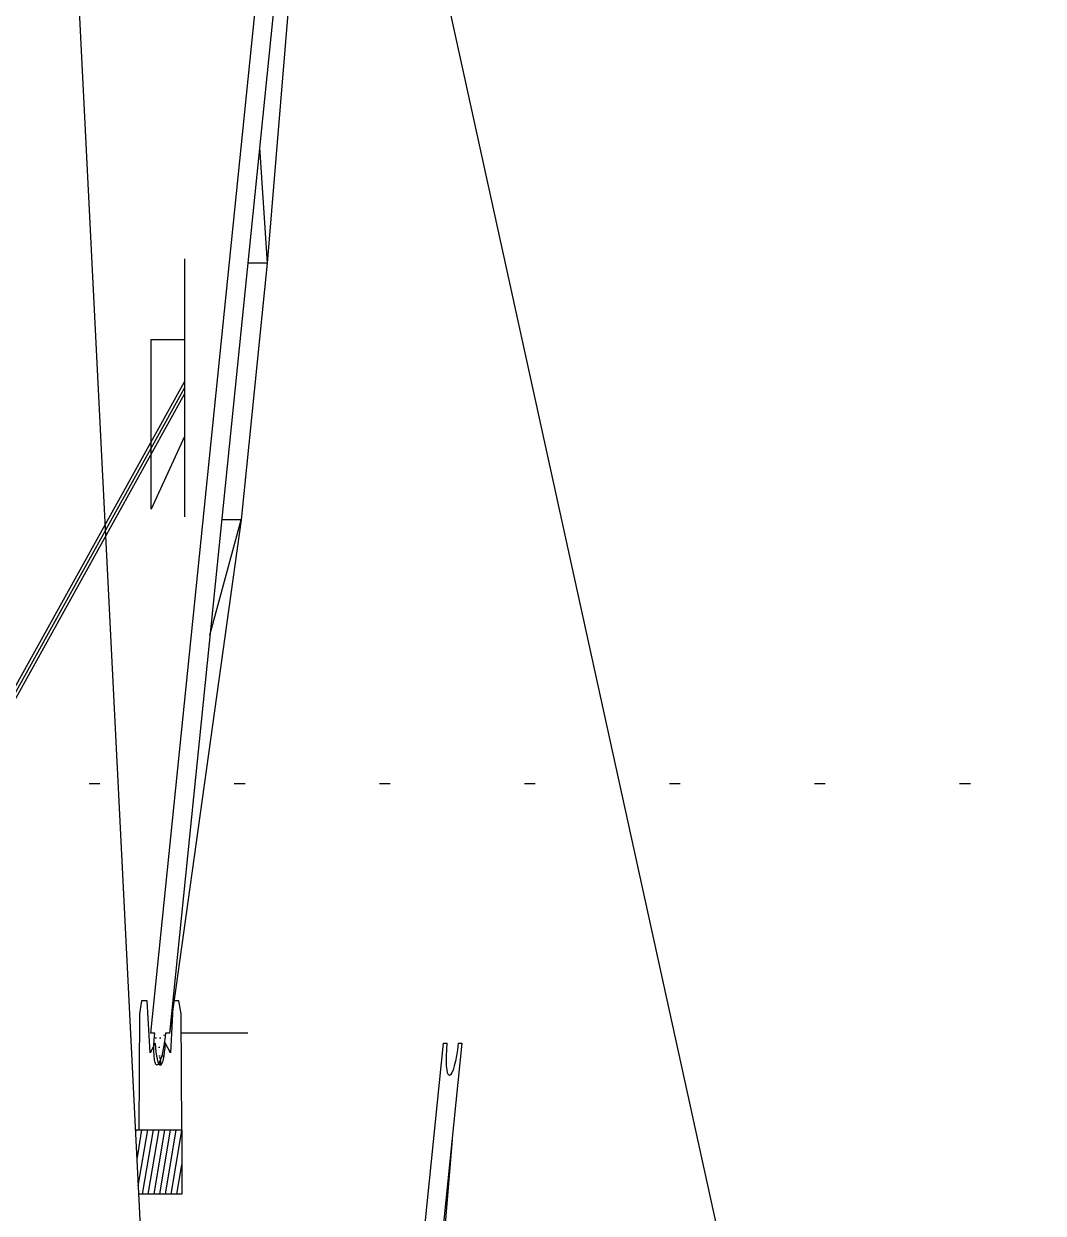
# Model space of a CAD drawing. Header units: millimetres. Extents: x -1499 to 6658, y -12483 to -6008.
# Drawn here: x 2121.15 to 2130.64, y -10821.05 to -10809.99 of the extents above; entities that cross this region are included whole.
import ezdxf

# ---------------------------------------------------------------- set-up
doc = ezdxf.new("R2010")
doc.units = ezdxf.units.MM
doc.linetypes.add('A-DOTLN01H', pattern=[0.125, 0, -0.125])
doc.linetypes.add('BR_LINE', pattern=[7.75, 6.5, -0.25, 0.25, -0.25, 0.25, -0.25])
for name, color, linetype in [('CR-GRID', 56, 'A-DOTLN01H'), ('NARA', 7, 'Continuous'), ('발파암선', 3, 'BR_LINE'), ('종단지반선', 3, 'Continuous')]:
    doc.layers.add(name, color=color, linetype=linetype)

# ---------------------------------------------------------------- blocks, each defined once
blk = doc.blocks.new('Nara월판넬')
at = {"layer": 'NARA'}
blk.add_line((49.7, 2849.6, 85), (-159, 1203), dxfattribs=at)
blk.add_lwpolyline([(52.4, 2999.5), (0, 0), (35, -0.6, 1), (135, -2.4), (170, -3), (222.3, 2996.6), (187.3, 2997.2, -1), (87.4, 2998.9)], format="xyb", close=True, dxfattribs=at)
for points in [[(24.1, 1379.8), (-159, 1203), (20.9, 1199.8)], [(-159, 1203), (-166, 803), (0, 0)], [(10.8, 619.9), (-166, 803), (14, 799.9)]]:
    blk.add_lwpolyline(points, dxfattribs=at)
blk = doc.blocks.new('*E42')
at = {"layer": 'NARA', "xscale": -0.001, "yscale": 0.001, "zscale": 0.001, "rotation": 359.0000000007731}
for p in [(-2.5152, 3.25), (-1.6152, 0.25)]:
    blk.add_blockref('Nara월판넬', p, dxfattribs=at)

msp = doc.modelspace()

# ---------------------------------------------------------------- hatches: boundary and pattern name
at = {"layer": 'NARA'}
h = msp.add_hatch(dxfattribs=at)
h.set_pattern_fill('AR-CONC', color=256, scale=0.01, style=0)
h.set_pattern_definition([(82.0388, (2129.493094, -10820.27856), (0.071726, -0.0376513), [0.0348075, -0.382882]), (332.3036, (2129.4931, -10820.27856), (-0.013875, 0.451315), [0.0067506, -0.074257]), (91.7609, (2129.49907, -10820.2817), (0.05785094, 0.4136637), [0.0376274, -0.413901]), (80.9144, (2129.4931, -10820.15856), (0.1067241, -0.0993114), [0.049325, -0.542573]), (91.1108, (2129.50199, -10820.16684), (0.0934663, 0.5844707), [0.056993, -0.626918]), (317.0605, (2129.4931, -10820.15856), (0.093466, 0.58447), [0.012149, -0.133635]), (66.5304, (2129.5031, -10820.18856), (0.0596907, -0.2415713), [0.017581, -0.193391]), (283.8794, (2129.5031, -10820.18856), (0.0243315, 0.43509), [0.0207364, -0.2281003]), (86.7992, (2129.50807, -10820.20869), (0.0840223, 0.1935183), [0.036314, -0.3994556]), (77.74546, (2129.493094, -10820.27856), (0.00121599, 0.19973631), [0, -0.2437004, 0, -0.2504283, 0, -0.247625]), (38.3057, (2129.4931, -10820.27856), (0.026307, 0.236647), [0, -0.0482637, 0, -0.0804816, 0, -0.031902]), (284.6608, (2129.470794, -10820.27856), (0.05338224, -0.01353292), [0, -0.0833073, 0, -0.2599189, 0, -0.3448924]), (280.3085, (2129.460794, -10820.27856), (0.0583186, 0.060063), [0, -0.1339015, 0, -0.2134184, 0, -0.3028233])])
edge = h.paths.add_edge_path()
edge.add_ellipse((2122.418, -10819.38), major_axis=(0, 0.299), ratio=0.166667, start_angle=107.9402, end_angle=252.176)
h = msp.add_hatch(dxfattribs=at)
h.set_pattern_fill('ANSI31', color=256, scale=0.3, style=0)
h.set_pattern_definition([(80.53767779, (-21031.468386, 32430.898795), (-0.026516504294, 0.159099025767), [])])
h.paths.add_polyline_path([(2122.218, -10820.879), (2122.188, -10820.279), (2122.618, -10820.279), (2122.618, -10820.879)])

# ---------------------------------------------------------------- linework, layer by layer
at = {"layer": 'CR-GRID', "linetype": 'A-DOTLN01H', "ltscale": 10}
msp.add_line((696.157, -10817.058), (6196.157, -10817.058), dxfattribs=at)
at = {"layer": 'NARA'}
for p, q in [((2123.118, -10838.879), (2121.318, -10802.879)), ((2122.643, -10812.179), (2122.643, -10814.579)), ((2122.333, -10814.507), (2122.333, -10812.929)), ((2122.333, -10812.929), (2122.643, -10812.929)), ((2122.643, -10812.929), (2122.643, -10813.829)), ((2122.64, -10813.324), (2118.809, -10820.22)), ((2122.643, -10813.379), (2118.811, -10820.275)), ((2122.645, -10813.433), (2118.814, -10820.33)), ((2122.643, -10813.829), (2122.333, -10814.507)), ((2122.245, -10819.079), (2122.224, -10819.199)), ((2122.296, -10819.079), (2122.245, -10819.079)), ((2122.323, -10819.564), (2122.296, -10819.079)), ((2122.539, -10819.079), (2122.513, -10819.564)), ((2122.591, -10819.079), (2122.539, -10819.079)), ((2122.612, -10819.199), (2122.591, -10819.079)), ((2122.224, -10819.199), (2122.218, -10820.279)), ((2122.618, -10820.279), (2122.612, -10819.199)), ((2123.233, -10819.379), (2122.613, -10819.379)), ((2122.37, -10819.472), (2122.323, -10819.564)), ((2122.513, -10819.564), (2122.465, -10819.471)), ((2122.188, -10820.279), (2122.618, -10820.279)), ((2122.218, -10820.279), (2122.618, -10820.279)), ((2122.618, -10820.279), (2122.618, -10820.879)), ((2122.618, -10820.879), (2122.218, -10820.879))]:
    msp.add_line(p, q, dxfattribs=at)
msp.add_ellipse((2122.418, -10819.38), major_axis=(0, 0.299), ratio=0.166667, start_param=1.883912, end_param=4.401301, dxfattribs=at)
at = {"layer": '종단지반선', "flags": 128}
msp.add_lwpolyline([(2276.157, -10939.65), (2256.157, -10954.968), (2236.157, -10961.436), (2216.157, -10998.156), (2213.357, -10998.738), (2196.157, -10949.568), (2188.657, -10942.578), (2186.357, -10942.578), (2177.457, -10973.358), (2176.957, -10973.358), (2176.157, -10969.842), (2156.157, -10912.014), (2136.157, -10860.138), (2116.157, -10769.088), (2096.157, -10711.77), (2076.157, -10700.49), (2056.157, -10725.444), (2044.257, -10772.358), (2042.757, -10773.228), (2036.157, -10760.694), (2016.157, -10733.118), (1996.157, -10661.898), (1976.157, -10616.346)], dxfattribs=at)

# ---------------------------------------------------------------- block references
at = {"layer": '발파암선', "color": 2, "yscale": 6}
msp.add_blockref('*E42', (2125.018, -10838.879), dxfattribs=at)

doc.saveas('drawing.dxf')
